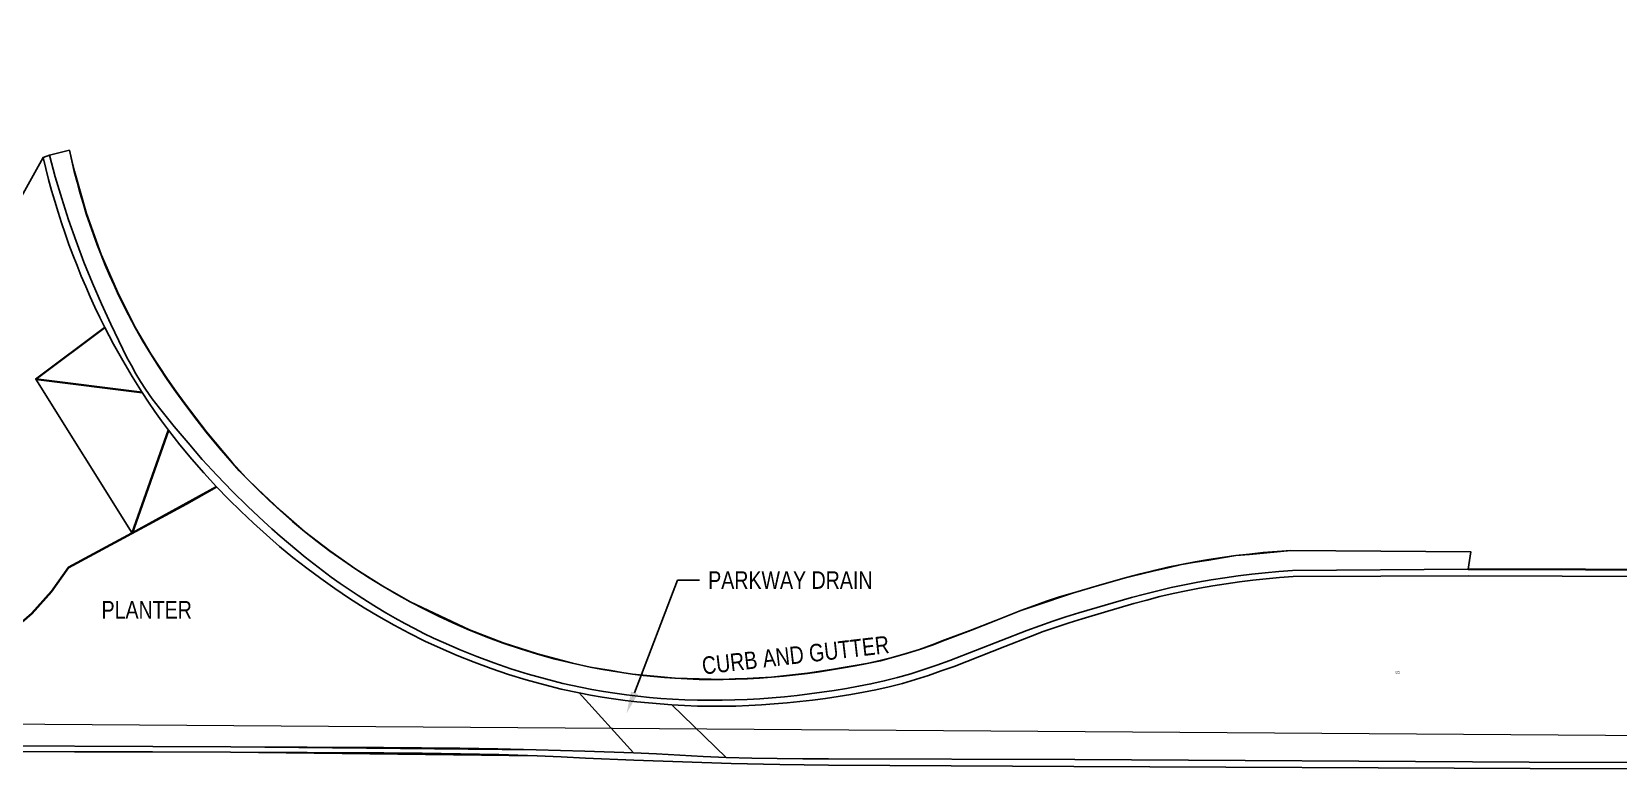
# Model space of a CAD drawing. Header units: feet. Extents: x 6430745 to 6432191, y 1887663 to 1888575.
# Drawn here: x 6431621.4 to 6431766.2, y 1887979.7 to 1888047.2 of the extents above; entities that cross this region are included whole.
import ezdxf
from ezdxf import colors
from ezdxf.entities.mleader import LeaderData, LeaderLine
from ezdxf.lldxf.tags import DXFTag
from ezdxf.math import Vec2, Vec3

# ---------------------------------------------------------------- set-up
doc = ezdxf.new("R2010")
doc.units = ezdxf.units.FT
doc.header["$MEASUREMENT"] = 0
for name, color, linetype, lineweight in [('V-ANNO-TEXT', 2, 'Continuous', 30), ('VF-ELEC-OVHD-LINE-', 253, 'OVERHEADELECTRIC', 15), ('VF-PVMT-EDGE-LINE-', 253, 'EDGEOFPAVEMENT', 35), ('VF-ROAD-DRIV-LINE-', 253, 'Continuous', 35), ('VF-TINN-DSRF-BNDY-', 253, 'Continuous', 25), ('VF-TOPO-CONC-EDGE-LINE-', 253, 'Continuous', 25), ('VF-TOPO-CONC-GTFL-LINE-', 253, 'Continuous', 25), ('VF-TOPO-CONC-LIPG-LINE-', 253, 'Continuous', 25), ('VF-TOPO-CONC-TBCB-LINE-', 253, 'Continuous', 25), ('VF-TOPO-CONC-TBWK-LINE-', 253, 'Continuous', 35), ('VF-TOPO-TEXT-', 253, 'Continuous', 25), ('VN-PLNT-TREE-', 253, 'Continuous', 13)]:
    doc.layers.add(name, color=color, linetype=linetype, lineweight=lineweight)
doc.styles.add('NCS1', font='arial.ttf', dxfattribs={"width": 0.8, "height": 0.09375})
doc.styles.add('NCS1-Anno', font='arial.ttf', dxfattribs={"width": 0.8, "height": 0.1})
doc.styles.get("Standard").update_dxf_attribs({"font": 'arial.ttf'})
tags = doc.linetypes.add('EDGEOFPAVEMENT', pattern='A,1,-0.03,["EP",Standard,S=0.08,R=0,X=0,Y=-0.04],-0.16,1', length=2.19).pattern_tags.tags
tags[6] = DXFTag(74, 10)
tags = doc.linetypes.add('OVERHEADELECTRIC', pattern='A,1,-0.03,["OE",Standard,S=0.08,R=0,X=0,Y=-0.04],-0.16,1', length=2.19).pattern_tags.tags
tags[6] = DXFTag(74, 10)

msp = doc.modelspace()

# ---------------------------------------------------------------- linework, layer by layer
at = {"layer": 'VF-ELEC-OVHD-LINE-', "ltscale": 0.6}
msp.add_line((6431603.37, 1887984.13, 694.22), (6431976.61, 1887981.47, 692.19), dxfattribs=at)
at = {"layer": 'VF-PVMT-EDGE-LINE-', "flags": 128}
msp.add_lwpolyline([(6431822.86, 1887997.93), (6431795.36, 1887998.01), (6431752.5, 1887998.15)], dxfattribs=at)
at = {"layer": 'VF-ROAD-DRIV-LINE-', "flags": 128}
for points in [[(6431631.43, 1888014.27), (6431621.74, 1888015.49), (6431628.04, 1888020.2)], [(6431638.23, 1888005.67), (6431630.53, 1888001.42), (6431633.84, 1888010.83)]]:
    msp.add_lwpolyline(points, dxfattribs=at)
at = {"layer": 'VF-TINN-DSRF-BNDY-', "flags": 128}
msp.add_lwpolyline([(6431795.36, 1887998.01), (6431752.5, 1887998.15), (6431752.75, 1887999.72), (6431736.31, 1887999.85), (6431735.06, 1887999.73), (6431733.81, 1887999.61), (6431732.56, 1887999.49), (6431731.3, 1887999.37), (6431731.3, 1887999.37), (6431730.06, 1887999.17), (6431728.82, 1887998.97), (6431727.58, 1887998.77), (6431726.34, 1887998.57), (6431726.34, 1887998.57), (6431725.09, 1887998.27), (6431723.83, 1887997.97), (6431722.58, 1887997.68), (6431721.33, 1887997.38), (6431721.33, 1887997.38), (6431718.85, 1887996.67), (6431716.38, 1887995.96), (6431716.38, 1887995.96), (6431715.2, 1887995.56), (6431714.03, 1887995.16), (6431712.86, 1887994.76), (6431711.68, 1887994.36), (6431711.68, 1887994.36), (6431709.37, 1887993.45), (6431707.05, 1887992.53), (6431704.72, 1887991.67), (6431703.56, 1887991.24), (6431702.4, 1887990.81), (6431702.4, 1887990.81), (6431701.21, 1887990.45), (6431700.04, 1887990.09), (6431700.03, 1887990.09), (6431698.83, 1887989.8), (6431697.63, 1887989.52), (6431697.62, 1887989.52), (6431696.54, 1887989.33), (6431695.46, 1887989.15), (6431694.37, 1887988.96), (6431692.19, 1887988.65), (6431691.09, 1887988.52), (6431689.99, 1887988.39), (6431688.9, 1887988.27), (6431688.9, 1887988.27), (6431687.79, 1887988.22), (6431686.69, 1887988.16), (6431685.59, 1887988.11), (6431684.5, 1887988.05), (6431684.49, 1887988.05), (6431683.39, 1887988.08), (6431682.29, 1887988.11), (6431681.19, 1887988.14), (6431680.1, 1887988.17), (6431680.09, 1887988.17), (6431679.12, 1887988.27), (6431678.15, 1887988.36), (6431677.17, 1887988.46), (6431676.21, 1887988.55), (6431676.2, 1887988.55), (6431675.23, 1887988.71), (6431674.27, 1887988.87), (6431673.3, 1887989.03), (6431672.34, 1887989.19), (6431670.74, 1887989.56), (6431667.54, 1887990.4), (6431664.4, 1887991.42), (6431661.32, 1887992.6), (6431655.92, 1887995.16), (6431653.4, 1887996.59), (6431650.95, 1887998.15), (6431648.57, 1887999.82), (6431646.27, 1888001.59), (6431644.07, 1888003.48), (6431641.97, 1888005.46), (6431640.95, 1888006.46), (6431640.94, 1888006.47), (6431640.32, 1888007.16), (6431639.7, 1888007.84), (6431637.3, 1888010.67), (6431635.35, 1888013.24), (6431634.55, 1888014.36), (6431633.75, 1888015.49), (6431632.23, 1888017.8), (6431630.84, 1888020.18), (6431629.31, 1888023.19), (6431627.71, 1888026.86), (6431626.36, 1888030.63), (6431625.27, 1888034.48), (6431625.03, 1888035.45), (6431624.79, 1888036.4), (6431622.98, 1888035.95), (6431622.4, 1888035.74), (6431616.43, 1888025.04)], dxfattribs=at)
at = {"layer": 'VF-TOPO-CONC-EDGE-LINE-'}
for p, q in [((6431671.33, 1887986.84), (6431676.29, 1887981.36)), ((6431684.77, 1887980.95), (6431679.8, 1887985.75))]:
    msp.add_line(p, q, dxfattribs=at)
at = {"layer": 'VF-TOPO-CONC-EDGE-LINE-', "flags": 128}
msp.add_lwpolyline([(6431621.74, 1888015.49), (6431630.53, 1888001.42)], dxfattribs=at)
at = {"layer": 'VF-TOPO-CONC-GTFL-LINE-'}
msp.add_line((6431639.51, 1887981.41), (6431667.5, 1887981.09), dxfattribs=at)
at = {"layer": 'VF-TOPO-CONC-GTFL-LINE-', "flags": 128}
for points in [[(6431752.5, 1887998.15), (6431736.46, 1887998.01), (6431735.22, 1887997.92), (6431733.99, 1887997.8), (6431732.75, 1887997.67), (6431731.52, 1887997.52), (6431730.29, 1887997.34), (6431729.06, 1887997.15), (6431727.84, 1887996.94), (6431726.62, 1887996.71), (6431725.4, 1887996.45), (6431724.18, 1887996.17), (6431722.97, 1887995.86), (6431721.77, 1887995.54), (6431719.37, 1887994.85), (6431716.97, 1887994.15), (6431715.77, 1887993.78), (6431714.58, 1887993.39), (6431713.39, 1887992.97), (6431712.22, 1887992.53), (6431709.87, 1887991.62), (6431707.53, 1887990.7), (6431705.18, 1887989.8), (6431704, 1887989.37), (6431702.81, 1887988.96), (6431701.62, 1887988.58), (6431700.42, 1887988.24), (6431699.2, 1887987.93), (6431697.98, 1887987.66), (6431696.86, 1887987.45), (6431695.74, 1887987.25), (6431694.62, 1887987.06), (6431693.5, 1887986.89), (6431692.37, 1887986.74), (6431691.23, 1887986.6), (6431690.1, 1887986.48), (6431688.96, 1887986.38), (6431687.83, 1887986.3), (6431686.69, 1887986.23), (6431685.55, 1887986.19), (6431684.41, 1887986.16), (6431683.28, 1887986.16), (6431682.14, 1887986.17), (6431681, 1887986.21), (6431679.87, 1887986.27), (6431678.81, 1887986.34), (6431677.76, 1887986.43), (6431676.7, 1887986.54), (6431675.65, 1887986.67), (6431674.6, 1887986.81), (6431673.55, 1887986.97), (6431672.51, 1887987.15), (6431671.47, 1887987.35), (6431669.86, 1887987.7), (6431668.26, 1887988.11), (6431666.67, 1887988.55), (6431665.1, 1887989.05), (6431663.54, 1887989.58), (6431661.99, 1887990.16), (6431660.46, 1887990.78), (6431658.95, 1887991.43), (6431658.05, 1887991.84), (6431657.17, 1887992.27), (6431656.29, 1887992.72), (6431655.41, 1887993.18), (6431654.55, 1887993.66), (6431653.69, 1887994.15), (6431652.84, 1887994.66), (6431652, 1887995.18), (6431651.16, 1887995.72), (6431650.34, 1887996.27), (6431649.52, 1887996.84), (6431648.71, 1887997.42), (6431647.91, 1887998.01), (6431647.11, 1887998.62), (6431646.33, 1887999.23), (6431645.55, 1887999.86), (6431644.79, 1888000.5), (6431644.03, 1888001.15), (6431643.28, 1888001.81), (6431642.54, 1888002.48), (6431641.08, 1888003.85), (6431639.66, 1888005.26), (6431638.28, 1888006.7), (6431636.93, 1888008.16), (6431635.63, 1888009.66), (6431634.36, 1888011.17), (6431633.01, 1888012.83), (6431632.36, 1888013.69), (6431631.74, 1888014.56), (6431631.28, 1888015.27), (6431630.85, 1888015.99), (6431630.45, 1888016.73), (6431630.05, 1888017.48), (6431629.31, 1888019), (6431628.58, 1888020.52), (6431627.72, 1888022.38), (6431626.9, 1888024.27), (6431626.12, 1888026.17), (6431625.4, 1888028.1), (6431624.72, 1888030.04), (6431624.09, 1888032), (6431623.51, 1888033.97), (6431622.98, 1888035.95)], [(6431822.37, 1887979.68), (6431795.2, 1887979.83), (6431758.17, 1887979.94), (6431716.52, 1887980.11), (6431694.12, 1887980.24), (6431689.67, 1887980.31), (6431685.23, 1887980.4), (6431680.78, 1887980.53), (6431676.34, 1887980.69), (6431671.92, 1887980.89), (6431669.71, 1887981), (6431667.5, 1887981.09), (6431664.01, 1887981.2), (6431660.51, 1887981.28), (6431657.01, 1887981.33), (6431653.51, 1887981.36), (6431639.51, 1887981.41), (6431632.39, 1887981.45), (6431625.26, 1887981.47), (6431618.13, 1887981.49)]]:
    msp.add_lwpolyline(points, dxfattribs=at)
at = {"layer": 'VF-TOPO-CONC-LIPG-LINE-', "flags": 128}
msp.add_lwpolyline([(6431752.75, 1887999.72), (6431736.31, 1887999.85), (6431735.06, 1887999.76), (6431733.8, 1887999.65), (6431732.55, 1887999.52), (6431731.3, 1887999.37), (6431730.06, 1887999.2), (6431728.82, 1887999.01), (6431727.58, 1887998.8), (6431726.34, 1887998.57), (6431725.08, 1887998.31), (6431723.83, 1887998.02), (6431722.58, 1887997.71), (6431721.33, 1887997.38), (6431718.85, 1887996.68), (6431716.38, 1887995.96), (6431715.19, 1887995.6), (6431714.02, 1887995.21), (6431712.85, 1887994.79), (6431711.68, 1887994.36), (6431709.37, 1887993.45), (6431707.06, 1887992.53), (6431704.74, 1887991.64), (6431703.57, 1887991.21), (6431702.4, 1887990.81), (6431701.22, 1887990.44), (6431700.04, 1887990.09), (6431698.84, 1887989.78), (6431697.63, 1887989.52), (6431696.55, 1887989.31), (6431695.47, 1887989.12), (6431694.38, 1887988.94), (6431693.29, 1887988.77), (6431692.19, 1887988.62), (6431691.1, 1887988.49), (6431690, 1887988.37), (6431688.9, 1887988.27), (6431687.8, 1887988.19), (6431686.7, 1887988.12), (6431685.6, 1887988.08), (6431684.5, 1887988.05), (6431683.4, 1887988.05), (6431682.3, 1887988.07), (6431681.2, 1887988.11), (6431680.1, 1887988.17), (6431679.13, 1887988.24), (6431678.15, 1887988.33), (6431677.18, 1887988.43), (6431676.21, 1887988.55), (6431675.24, 1887988.69), (6431674.27, 1887988.84), (6431673.31, 1887989.01), (6431672.35, 1887989.19), (6431670.74, 1887989.54), (6431669.14, 1887989.93), (6431667.55, 1887990.38), (6431665.97, 1887990.86), (6431664.4, 1887991.39), (6431662.86, 1887991.96), (6431661.32, 1887992.58), (6431659.81, 1887993.23), (6431658.5, 1887993.83), (6431657.21, 1887994.47), (6431655.92, 1887995.14), (6431654.65, 1887995.84), (6431653.4, 1887996.57), (6431652.17, 1887997.34), (6431650.95, 1887998.13), (6431649.75, 1887998.95), (6431648.57, 1887999.79), (6431647.41, 1888000.67), (6431646.27, 1888001.57), (6431645.16, 1888002.5), (6431644.07, 1888003.45), (6431643, 1888004.43), (6431641.96, 1888005.43), (6431640.95, 1888006.46), (6431640.31, 1888007.13), (6431639.69, 1888007.82), (6431639.07, 1888008.51), (6431638.47, 1888009.21), (6431637.29, 1888010.64), (6431636.15, 1888012.1), (6431635.32, 1888013.2), (6431634.52, 1888014.32), (6431633.73, 1888015.46), (6431632.96, 1888016.61), (6431632.23, 1888017.77), (6431631.51, 1888018.96), (6431630.83, 1888020.16), (6431630.18, 1888021.37), (6431629.73, 1888022.26), (6431629.29, 1888023.16), (6431628.87, 1888024.06), (6431628.46, 1888024.98), (6431628.07, 1888025.9), (6431627.69, 1888026.83), (6431627.33, 1888027.76), (6431626.98, 1888028.7), (6431626.65, 1888029.65), (6431626.33, 1888030.6), (6431626.04, 1888031.56), (6431625.75, 1888032.52), (6431625.49, 1888033.48), (6431625.24, 1888034.45), (6431625.01, 1888035.43), (6431624.79, 1888036.4)], dxfattribs=at)
at = {"layer": 'VF-TOPO-CONC-TBCB-LINE-'}
msp.add_line((6431639.53, 1887981.91), (6431667.41, 1887981.65), dxfattribs=at)
at = {"layer": 'VF-TOPO-CONC-TBCB-LINE-', "flags": 128}
for points in [[(6431795.35, 1887997.37), (6431752.53, 1887997.52), (6431736.52, 1887997.47), (6431735.29, 1887997.38), (6431734.07, 1887997.26), (6431732.85, 1887997.13), (6431731.62, 1887996.98), (6431730.41, 1887996.81), (6431729.19, 1887996.61), (6431727.98, 1887996.4), (6431726.77, 1887996.17), (6431725.57, 1887995.91), (6431724.37, 1887995.63), (6431723.18, 1887995.32), (6431721.99, 1887995), (6431719.62, 1887994.31), (6431717.26, 1887993.61), (6431716.07, 1887993.24), (6431714.89, 1887992.85), (6431713.72, 1887992.43), (6431712.55, 1887991.99), (6431710.22, 1887991.08), (6431707.9, 1887990.16), (6431705.57, 1887989.26), (6431704.4, 1887988.84), (6431703.23, 1887988.43), (6431702.05, 1887988.05), (6431700.86, 1887987.71), (6431699.65, 1887987.4), (6431698.44, 1887987.13), (6431697.29, 1887986.91), (6431696.14, 1887986.7), (6431694.98, 1887986.51), (6431693.83, 1887986.34), (6431692.66, 1887986.18), (6431691.5, 1887986.05), (6431690.33, 1887985.93), (6431689.16, 1887985.83), (6431687.99, 1887985.75), (6431686.82, 1887985.69), (6431685.65, 1887985.64), (6431684.48, 1887985.62), (6431683.31, 1887985.62), (6431682.14, 1887985.64), (6431680.97, 1887985.69), (6431679.8, 1887985.75), (6431678.73, 1887985.83), (6431677.67, 1887985.92), (6431676.61, 1887986.03), (6431675.55, 1887986.15), (6431674.49, 1887986.3), (6431673.43, 1887986.46), (6431672.38, 1887986.64), (6431671.33, 1887986.84), (6431669.71, 1887987.19), (6431668.09, 1887987.59), (6431666.49, 1887988.04), (6431664.89, 1887988.53), (6431663.32, 1887989.06), (6431661.75, 1887989.64), (6431660.21, 1887990.25), (6431658.68, 1887990.91), (6431657.25, 1887991.57), (6431655.83, 1887992.28), (6431654.44, 1887993.02), (6431653.06, 1887993.8), (6431651.7, 1887994.62), (6431650.36, 1887995.47), (6431649.04, 1887996.36), (6431647.74, 1887997.28), (6431646.46, 1887998.23), (6431645.21, 1887999.21), (6431643.98, 1888000.22), (6431642.78, 1888001.26), (6431641.6, 1888002.33), (6431640.45, 1888003.42), (6431639.33, 1888004.53), (6431638.23, 1888005.67), (6431637.08, 1888006.92), (6431635.96, 1888008.19), (6431634.88, 1888009.49), (6431634.36, 1888010.16), (6431633.84, 1888010.83), (6431633.21, 1888011.67), (6431632.6, 1888012.53), (6431632.01, 1888013.39), (6431631.43, 1888014.27), (6431630.52, 1888015.72), (6431629.66, 1888017.19), (6431628.83, 1888018.69), (6431628.04, 1888020.2), (6431627.58, 1888021.13), (6431627.13, 1888022.06), (6431626.7, 1888023), (6431626.28, 1888023.95), (6431625.88, 1888024.9), (6431625.49, 1888025.86), (6431625.11, 1888026.83), (6431624.75, 1888027.8), (6431624.4, 1888028.78), (6431624.07, 1888029.76), (6431623.76, 1888030.75), (6431623.45, 1888031.74), (6431623.17, 1888032.73), (6431622.9, 1888033.73), (6431622.64, 1888034.73), (6431622.4, 1888035.74)], [(6431822.45, 1887980.3), (6431795.27, 1887980.4), (6431758.08, 1887980.51), (6431716.61, 1887980.75), (6431694.1, 1887980.83), (6431691.77, 1887980.83), (6431689.43, 1887980.85), (6431687.1, 1887980.89), (6431684.77, 1887980.95), (6431682.65, 1887981.04), (6431680.53, 1887981.15), (6431678.41, 1887981.26), (6431676.29, 1887981.36), (6431671.85, 1887981.52), (6431667.41, 1887981.65), (6431663.92, 1887981.73), (6431660.44, 1887981.79), (6431656.95, 1887981.82), (6431653.47, 1887981.85), (6431639.53, 1887981.91), (6431611, 1887982.04)]]:
    msp.add_lwpolyline(points, dxfattribs=at)
at = {"layer": 'VF-TOPO-CONC-TBWK-LINE-', "flags": 128}
msp.add_lwpolyline([(6431638.23, 1888005.67), (6431635.5, 1888004.1), (6431624.72, 1887998.29), (6431623.16, 1887996.09), (6431621.35, 1887994.1), (6431619.31, 1887992.33), (6431617.19, 1887990.89), (6431614.93, 1887989.7), (6431612.54, 1887988.77), (6431612.71, 1887986.46), (6431611.01, 1887986.38), (6431611, 1887982.04)], dxfattribs=at)

# ---------------------------------------------------------------- texts
at = {"layer": 'V-ANNO-TEXT', "insert": (6431627.73, 1887995.23, -691.81), "char_height": 1.6, "width": 4.1051, "attachment_point": 1, "style": 'NCS1-Anno'}
msp.add_mtext('PLANTER', dxfattribs=at)
at = {"layer": 'V-ANNO-TEXT', "insert": (6431682.47, 1887990.1), "char_height": 1.6, "width": 21.9489, "attachment_point": 1, "rotation": 6.6048, "style": 'NCS1-Anno'}
msp.add_mtext('CURB AND GUTTER', dxfattribs=at)
at = {"layer": 'VN-PLNT-TREE-', "style": 'NCS1', "width": 0.8}
for s, p in [('10089', (6431745.87, 1887988.7)), ('693.86 ft', (6431745.87, 1887988.56))]:
    msp.add_text(s, height=0.0984, dxfattribs=at).set_placement(p)

# ---------------------------------------------------------------- leaders
at = {"layer": 'V-ANNO-TEXT'}
ml = msp.add_multileader_mtext('Standard', dxfattribs=at)
ml.set_content('PARKWAY DRAIN', color=256, style='NCS1-Anno')
ml.set_leader_properties()
ml.build(insert=Vec2(0, 0))
ml.multileader.update_dxf_attribs({"dogleg_length": 0.1, "arrow_head_size": 2, "scale": 20})
ctx = ml.context
ctx.base_point, ctx.scale, ctx.char_height, ctx.arrow_head_size, ctx.landing_gap_size, ctx.plane_origin = Vec3(6431682.32, 1887997.14, 693.95), 20, 1.6, 2, 0.8, Vec3(6431673.32, 1887985.54, 693.95)
notes = []
notes.append((ctx, [(0, (1, 1, 0), (6431680.32, 1887997.14, 693.95), (1, 0), 2, [(0, [(6431675.67, 1887984.97, 693.95)], 0, [])])]))
ctx.mtext.insert, ctx.mtext.width, ctx.mtext.flow_direction = Vec3(6431683.12, 1887997.94, 693.95), 8.819, 5
at = {"layer": 'VF-TOPO-TEXT-'}
ml = msp.add_multileader_mtext('Standard', dxfattribs=at)
ml.set_content('HEDGE', color=256, style='NCS1-Anno')
ml.set_leader_properties()
ml.build(insert=Vec2(0, 0))
ml.multileader.update_dxf_attribs({"leader_type": 2, "dogleg_length": 0.1, "arrow_head_size": 2, "scale": 20})
ctx = ml.context
ctx.base_point, ctx.scale, ctx.char_height, ctx.arrow_head_size, ctx.landing_gap_size, ctx.plane_origin = Vec3(6431582.18, 1888046.24), 20, 1.875, 2, 0.8, Vec3(6431575.93, 1888036.83)
notes.append((ctx, [(0, (1, 1, 0), (6431580.18, 1888046.24), (1, 0), 2, [(0, [(6431575.93, 1888036.83)], 0, [])])]))
ctx.mtext.insert, ctx.mtext.width, ctx.mtext.flow_direction = Vec3(6431582.98, 1888047.19), 9.0883, 5
for ctx, leaders in notes:
    for number, flags, end, landing, length, lines in leaders:
        leader = LeaderData()
        leader.index, (leader.has_last_leader_line, leader.has_dogleg_vector, leader.attachment_direction) = number, flags
        leader.last_leader_point, leader.dogleg_vector, leader.dogleg_length = Vec3(end), Vec3(landing), length
        for number, points, colour, breaks in lines:
            line = LeaderLine()
            line.index, line.vertices, line.color, line.breaks = number, Vec3.list(points), colors.encode_raw_color(colour), breaks
            leader.lines.append(line)
        ctx.leaders.append(leader)

doc.saveas('drawing.dxf')
